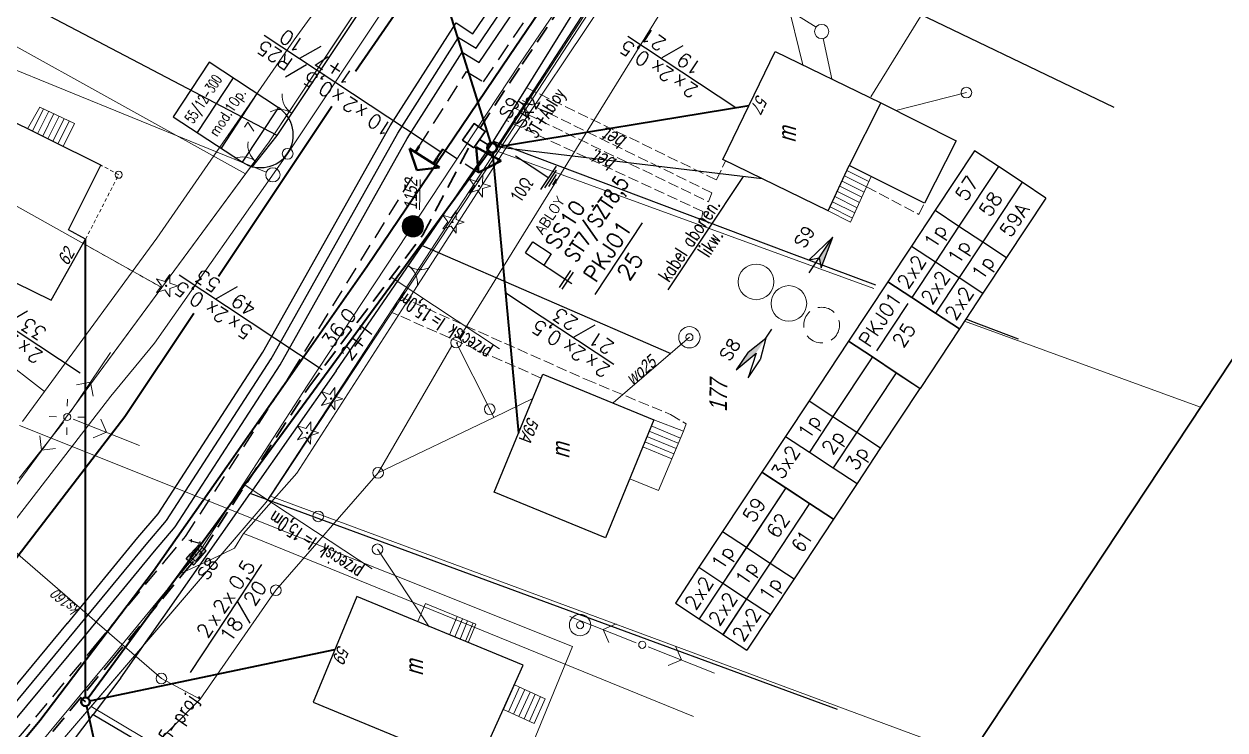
# Model space of a CAD drawing. Header units: millimetres. Extents: x 4848043 to 9699780, y 5827542 to 11659147.
# Drawn here: x 4849131.5 to 4849299.8, y 5829956.6 to 5830055.6 of the extents above; entities that cross this region are included whole.
import ezdxf
from ezdxf.enums import TextEntityAlignment as Align
from ezdxf.lldxf.tags import DXFTag

# ---------------------------------------------------------------- set-up
doc = ezdxf.new("R2010")
doc.units = ezdxf.units.MM
doc.header["$MEASUREMENT"] = 0
for name, pattern in [('0', [0]), ('BORDER', [1.75, 0.5, -0.25, 0.5, -0.25, 0, -0.25]), ('BUW', [0.85, 0.5, -0.35]), ('DASHED', [0.75, 0.5, -0.25]), ('GUZ', [1, 0.5, -0.5]), ('KOC', [2, 1.5, -0.5]), ('KOJ', [0]), ('SCH', [0]), ('UPW', [0])]:
    doc.linetypes.add(name, pattern=pattern)
doc.layers.get('0').update_dxf_attribs({"lineweight": 18})
for name, color, linetype in [('czerwona', 1, 'Continuous'), ('OPIS_KABLA', 30, 'Continuous'), ('OPIS_RURY', 6, 'Continuous'), ('RURY-ISTN', 6, 'Continuous'), ('S-T-DLUG', 30, 'Continuous'), ('SZOPO_L_0', 251, 'BGS'), ('TEL długości przelotów', 30, 'Continuous'), ('TEL studnie istniejące', 34, 'Continuous'), ('TES kable kanałowe istn.', 140, 'Continuous'), ('TES kable kanałowe likw.', 9, 'KAB_KANAL_LIKW'), ('TES kable kanałowe proj.', 4, 'DASHED'), ('TES kable napow. likw.', 9, 'LIN_NAPOW_LIKW'), ('TES opisy kabli abon.', 30, 'Continuous'), ('TES opisy kabli rozdz.', 30, 'Continuous'), ('TES opisy zakończeń', 30, 'Continuous'), ('TES rury', 6, 'Continuous'), ('TES strzałki i odnośniki', 7, 'Continuous'), ('TES słup. PD', 6, 'Continuous'), ('TES zakończenia istniejące', 140, 'Continuous')]:
    doc.layers.add(name, color=color, linetype=linetype)
for name, color, linetype, lineweight in [('EADTD_T_0', 7, '0', 18), ('EBTOO_T_9', 7, '0', 18), ('EBTPO_L_4', 7, '0', 18), ('EBTPO_L_6', 9, '0', 18), ('EBUOA_T_1', 251, '0', 25), ('EBUPP_L_3', 6, '0', 25), ('EDZPD_L_0', 251, '0', 18), ('EDZTD_T_0', 7, '0', 25), ('EUZPU_L_4', 251, 'GUZ', 18), ('SDROK_T_1', 251, '0', 18), ('SDRPK_L_0', 7, '0', 35), ('SDRPK_L_2', 251, 'KOC', 18), ('SZNPS_T_0', 7, '0', 18), ('SZOPO_T_0', 251, '0', 18), ('SZZPZ_T_0', 251, '0', 15), ('TEL kable doziemne proj.', 32, 'BORDER', 30), ('TEL kanalizacja tel. proj.', 32, 'DASHED', 30), ('TEL rury opis', 6, 'Continuous', 20), ('TEL studnie projektowane', 32, 'Continuous', 30), ('TES kable doziemne proj.', 4, 'BORDER', 40), ('TES kable napow. proj.', 241, 'LIN_NAPOW_PROJ', 35), ('TES zakończenia projektowane', 4, 'Continuous', 40), ('TES złącza projektowane', 4, 'Continuous', 40), ('UEEPA_T_2', 251, '0', 18), ('UKKOO_T_2', 7, '0', 18), ('UKKPA_T_4', 251, '0', 18), ('UKKPOR_L_0', 36, '0', 18), ('UTTOA_T_0', 7, '0', 18), ('UTTPA_T_0', 7, '0', 18), ('UTTPO_L_0', 34, '0', 18), ('UWWOO_T_0', 251, '0', 18), ('UWWPA_T_2', 251, '0', 18), ('UWWPO_L_0', 162, 'UPW', 18), ('UZB słupy telefoniczne', 32, 'Continuous', 30)]:
    doc.layers.add(name, color=color, linetype=linetype, lineweight=lineweight)
doc.layers.add('Kanaliza', color=36, linetype='DASHEDX2', lineweight=18, plot=False)
doc.layers.add('RYS layout', color=7, linetype='Continuous', lineweight=30, plot=False)
doc.styles.add('ROMANS', font='simplex.shx')
doc.styles.add('SIMPLEX', font='simplex.shx', dxfattribs={"width": 0.8, "height": 1.5})
doc.styles.add('Simplex2', font='simplex.shx', dxfattribs={"width": 0.7})
doc.styles.get("Standard").update_dxf_attribs({"font": 'txt', "width": 0.8, "oblique": 15})
doc.linetypes.add('BGS', pattern='A,2.5,[133,ltypeshp.shx,S=0.2,R=0,X=0,Y=0],2.5', length=5)
tags = doc.linetypes.add('DASHEDX2', pattern=[38.1, 25.4, -12.7]).pattern_tags.tags
tags[6:7] = [DXFTag(74, 4), DXFTag(75, 0), DXFTag(340, '0'), DXFTag(46, 1.0), DXFTag(50, 0.0), DXFTag(44, 0.0), DXFTag(45, 0.0)]
tags[4:5] = [DXFTag(74, 4), DXFTag(75, 0), DXFTag(340, '0'), DXFTag(46, 1.0), DXFTag(50, 0.0), DXFTag(44, 0.0), DXFTag(45, 0.0)]
doc.linetypes.add('KAB_KANAL_LIKW', pattern='A,0.5,[131,ltypeshp.shx,S=0.1,R=0,X=-0.1,Y=-0.1],0.2,[131,ltypeshp.shx,S=0.1,R=180,X=-0.1,Y=0.1],0.1', length=0.8)
doc.linetypes.add('LIN_NAPOW_LIKW', pattern='A,0.0001,[131,ltypeshp.shx,S=0.1,R=20,X=0.34023,Y=-0.12817],-0.1,[131,ltypeshp.shx,S=0.1,R=200,X=0.35977,Y=0.12817],-0.3,[135,l_napow.shx,S=0.1,R=0,X=-0.4,Y=0],-0.2,[135,l_napow.shx,S=0.1,R=180,X=0.2,Y=0],-0.2', length=0.8001)
doc.linetypes.add('LIN_NAPOW_PROJ', pattern='A,0.0001,-0.4,[136,l_napow.shx,S=0.1,R=0,X=-0.4,Y=0],-0.2,[137,l_napow.shx,S=0.1,R=0,X=-0.2,Y=0],-0.2', length=0.8001)

# ---------------------------------------------------------------- blocks, each defined once
blk = doc.blocks.new('BUJ')
at = {"color": 0}
blk.add_circle((0, 0), 0.25, dxfattribs=at)
blk = doc.blocks.new('OSP')
at = {"color": 0}
for radius in [0.75, 0.045]:
    blk.add_circle((0, 0), radius, dxfattribs=at)
blk = doc.blocks.new('BGB')
at = {"color": 0}
for centre, start, end in [((-1.5, 0.021), 0, 60.404), ((1.5, 0.021), 120, 180.404)]:
    blk.add_arc(centre, 1.5, start, end, dxfattribs=at)
blk = doc.blocks.new('DIG')
at = {"color": 0}
for p, q in [((-0.78225, -0.26495), (-0.3012, 0.09375)), ((-0.4937, 0.6621), (-0.0039, 0.31545)), ((-0.3012, 0.09375), (-0.4937, 0.6621)), ((-0.0039, 0.31545), (0.4771, 0.67415)), ((0.4771, 0.67415), (0.2988, 0.1012)), ((0.2988, 0.1012), (0.7886, -0.24545)), ((-0.18225, -0.2575), (-0.78225, -0.26495)), ((0.01025, -0.82585), (-0.18225, -0.2575)), ((0.1886, -0.2529), (0.01025, -0.82585)), ((0.7886, -0.24545), (0.1886, -0.2529))]:
    blk.add_line(p, q, dxfattribs=at)
blk.add_circle((0, 0), 0.045, dxfattribs=at)
blk = doc.blocks.new('PNN')
at = {"color": 0}
for p, q in [((0.4395, 0.01539), (5.4395, 0.01539)), ((2.9395, 0.01539), (2.2324, 0.72249)), ((2.9395, 0.01539), (2.2324, -0.69171))]:
    blk.add_line(p, q, dxfattribs=at)
blk = doc.blocks.new('SLS')
at = {"color": 0}
blk.add_circle((0, 0), 0.25, dxfattribs=at)
blk.add_circle((0, 0), 0.25, dxfattribs=at)
blk = doc.blocks.new('LAT')
at = {"color": 0}
for p, q in [((0.00809, 0.758155), (0.00809, 1.258155)), ((-1.24191, 0.008155), (-0.74191, 0.008155)), ((0.75809, 0.008155), (1.25809, 0.008155)), ((0.00809, -0.741845), (0.00809, -1.241845))]:
    blk.add_line(p, q, dxfattribs=at)
blk = doc.blocks.new('UKK')
at = {"color": 0}
blk.add_circle((0, 0), 0.375, dxfattribs=at)
blk = doc.blocks.new('WLD')
at = {"color": 0}
for p, q in [((0.375, 0.25), (-0.375, 0.25)), ((-0.375, 0.25), (-0.375, -0.25)), ((0.375, -0.25), (0.375, 0.25)), ((-0.375, -0.25), (0.375, -0.25))]:
    blk.add_line(p, q, dxfattribs=at)
blk.add_circle((0, 0), 0.045, dxfattribs=at)
blk = doc.blocks.new('STD')
at = {"color": 0}
for radius in [0.75, 0.25]:
    blk.add_circle((0, 0), radius, dxfattribs=at)
blk = doc.blocks.new('TR-SL1')
blk.add_circle((0, 0), 0.5)
blk = doc.blocks.new('KBR-SL1P')
for p, q in [((0, 0), (-1, 1.482)), ((-1, 1.482), (1, 1.482)), ((1, 1.482), (0, 0))]:
    blk.add_line(p, q)
blk.add_circle((0, 1.982), 0.35)
blk = doc.blocks.new('SK-2-I')
blk.add_hatch(color=256).paths.add_polyline_path([(0.265, -0.375), (0.765, -0.375), (0.765, 0.375), (0.265, 0.375), (-0.235, 0.375), (-0.735, 0.375), (-0.735, -0.375), (-0.235, -0.375)])
for p, q in [((-0.735, -0.375), (-0.735, 0.375)), ((-0.735, 0.375), (-0.235, 0.375)), ((0.265, 0.375), (-0.235, 0.375)), ((0.765, 0.375), (0.265, 0.375)), ((0.765, -0.375), (0.765, 0.375)), ((-0.235, -0.375), (-0.735, -0.375)), ((-0.235, -0.375), (0.265, -0.375)), ((0.265, -0.375), (0.765, -0.375))]:
    blk.add_line(p, q)
blk = doc.blocks.new('KB-RZP')
at = {"style": 'SIMPLEX'}
for s, p in [('x', (-4.75, 0.25)), ('x', (-2.783, 0.25)), ('/', (0.5, 0.389))]:
    blk.add_text(s, height=1, dxfattribs=at).set_placement(p)
for tag, p in [('POJ-KAB', (-5.158, 0.25)), ('DL-KAB', (0.19, -1.25))]:
    blk.add_attdef(tag, text='', height=1, dxfattribs=at).set_placement(p, align=Align.RIGHT)
for tag, p in [('KONS-KAB', (-3.5, 0.25)), ('SR-ZYL', (-0.85, 0.25)), ('SEP', (0.835, -1.25))]:
    blk.add_attdef(tag, text='', height=1, dxfattribs=at).set_placement(p, align=Align.CENTER)
for tag, p in [('NR-KAB', (1.5, 0.25)), ('DL-MON', (1.5, -1.25))]:
    blk.add_attdef(tag, p, '', height=1, dxfattribs=at)
at = {"style": 'SIMPLEX', "flags": 1}
blk.add_attdef('TYP-KAB', text='', height=0.5, dxfattribs=at).set_placement((-8.408, 0.25), align=Align.RIGHT)
blk.add_attdef('REJ-SZAF', (7.64, 0.25), '', height=0.5, dxfattribs=at)
blk = doc.blocks.new('KB-IWP')
at = {"style": 'SIMPLEX'}
for p in [(-1.218, 0.25), (0.637, 0.25)]:
    blk.add_text('x', height=1, dxfattribs=at).set_placement(p, align=Align.RIGHT)
for tag, p in [('POJ-KAB', (-2.134, 0.25)), ('DL-KAB', (-0.618, -1.25))]:
    blk.add_attdef(tag, text='', height=1, dxfattribs=at).set_placement(p, align=Align.RIGHT)
for tag, p in [('KONS-KAB', (-0.519, 0.25)), ('SR-ZYL', (2.116, 0.25)), ('SEP', (-0.022, -1.25))]:
    blk.add_attdef(tag, text='', height=1, dxfattribs=at).set_placement(p, align=Align.CENTER)
at = {"style": 'SIMPLEX', "flags": 1}
blk.add_attdef('TYP-KAB', text='', height=0.5, dxfattribs=at).set_placement((-6.017, 0.25), align=Align.RIGHT)
blk.add_attdef('REJ-SZAF', (6.387, 0.25), '', height=0.5, dxfattribs=at)
at = {"style": 'SIMPLEX'}
blk.add_attdef('DL-MON', (0.697, -1.25), '', height=1, dxfattribs=at)
blk = doc.blocks.new('OB')
at = {"style": 'ROMANS', "width": 0.6}
blk.add_text('l=', height=2, dxfattribs=at).set_placement((9.86, 0.18))
for tag, p in [('OB_TYP', (8.68, 0.18)), ('OB_SW', (11.54, -2.76))]:
    blk.add_attdef(tag, text='', height=2, dxfattribs=at).set_placement(p, align=Align.RIGHT)
blk.add_attdef('OB_DL', (11.91, 0.18), '', height=2, dxfattribs=at)
blk = doc.blocks.new('ZL-2P')
for p, q in [((0, 0), (1, 1.25)), ((1, 1.25), (1, -1.25)), ((1, -1.25), (0, 0)), ((1, 0.75), (1.5, 0.75)), ((1, -0.75), (1.5, -0.75))]:
    blk.add_line(p, q)
blk = doc.blocks.new('KBR-ZP2')
blk.add_line((-4, 2), (4, 2))
at = {"style": 'SIMPLEX'}
for tag, p in [('REJ-SZAF', (0, 2.5)), ('NR-ZAK', (0, 0))]:
    blk.add_attdef(tag, text='', height=1.5, dxfattribs=at).set_placement(p, align=Align.CENTER)
blk = doc.blocks.new('S-T-DLUG')
at = {"style": 'ROMANS'}
blk.add_attdef('DL.KAN', text='', height=1, dxfattribs=at).set_placement((0, 0.3), align=Align.CENTER)
blk.add_attdef('L.OTW', text='', height=1, dxfattribs=at).set_placement((0, -0.3), align=Align.TOP_CENTER)
blk = doc.blocks.new('S1')
for p, q in [((0, 5.585), (-0.5, 3.335)), ((0, 2.585), (0, 5.585)), ((0.5, 3.335), (0, 5.585)), ((-0.5, 3.335), (0, 3.835)), ((0, 3.835), (0.5, 3.335)), ((0, -2.915), (0, -2.165)), ((-0.5, -4.415), (0, -2.915)), ((0, -2.915), (0.5, -4.415)), ((-0.5, -5.915), (0, -4.165)), ((0, -4.165), (0.5, -5.915)), ((-0.5, -4.415), (-0.5, -5.915)), ((0.5, -5.915), (0.5, -4.415))]:
    blk.add_line(p, q)
for points in [[(0, 5.585), (0, 3.835), (0.5, 3.335)], [(0, -2.915), (-0.5, -4.415), (0, -4.165), (-0.5, -5.915)]]:
    blk.add_solid(points)
blk = doc.blocks.new('*U135')
for p, q in [((10, 0), (0, 0)), ((0, 0), (0, -4)), ((10, -4), (10, 0)), ((0, -4), (0, -8)), ((9, -4), (1, -4)), ((10, -8), (10, -4)), ((0, -8), (0, -12)), ((10, -12), (10, -8)), ((10, -12), (0, -12))]:
    blk.add_line(p, q)
at = {"style": 'SIMPLEX'}
for tag, p in [('SZAFA', (5, -2)), ('PUNKT', (5, -6))]:
    blk.add_attdef(tag, text='', height=2, dxfattribs=at).set_placement(p, align=Align.MIDDLE_CENTER)
blk = doc.blocks.new('*U136')
for p, q in [((6, 0), (0, 0)), ((0, 0), (0, -4)), ((6, 0), (6, -4)), ((12, 0), (6, 0)), ((22, 0), (12, 0)), ((12, 0), (12, -4)), ((22, -4), (22, 0)), ((6, -4), (0, -4)), ((12, -4), (6, -4)), ((22, -4), (12, -4))]:
    blk.add_line(p, q)
at = {"style": 'SIMPLEX'}
for s, p in [('2x2', (3, -2)), ('1p', (9, -2))]:
    blk.add_text(s, height=2, dxfattribs=at).set_placement(p, align=Align.MIDDLE_CENTER)
blk.add_attdef('PARA1', text='', height=2, dxfattribs=at).set_placement((17, -2), align=Align.MIDDLE_CENTER)
blk = doc.blocks.new('*U125')
for p, q in [((6, 0), (0, 0)), ((0, 0), (0, -8)), ((6, 0), (6, -4)), ((12, 0), (6, 0)), ((22, 0), (12, 0)), ((12, 0), (12, -4)), ((22, -4), (22, 0)), ((6, -4), (6, -8)), ((12, -4), (6, -4)), ((22, -4), (12, -4)), ((12, -4), (12, -8)), ((22, -8), (22, -4)), ((0, -8), (0, -12)), ((6, -8), (6, -12)), ((12, -8), (6, -8)), ((22, -8), (12, -8)), ((12, -8), (12, -12)), ((22, -12), (22, -8)), ((6, -12), (0, -12)), ((12, -12), (6, -12)), ((22, -12), (12, -12))]:
    blk.add_line(p, q)
at = {"style": 'SIMPLEX'}
for s, p in [('3x2', (3, -2)), ('1p', (9, -2)), ('2p', (9, -6)), ('3p', (9, -10))]:
    blk.add_text(s, height=2, dxfattribs=at).set_placement(p, align=Align.MIDDLE_CENTER)
for tag, p in [('PARA1', (17, -2)), ('PARA2', (17, -6)), ('PARA3', (17, -10))]:
    blk.add_attdef(tag, text='', height=2, dxfattribs=at).set_placement(p, align=Align.MIDDLE_CENTER)
blk = doc.blocks.new('ZLOP')
for p, q in [((9.15, 0), (0, 0)), ((0, 0), (0, -11.62)), ((9.15, -11.62), (9.15, 0)), ((9.15, -4), (0, -4)), ((9.15, -8), (0, -8)), ((0, -11.62), (9.15, -11.62))]:
    blk.add_line(p, q)
blk.add_arc((4.58, -11.62), 4.58, 180, 0)
at = {"style": 'ROMANS', "width": 0.713756}
blk.add_attdef('MUFA', text='', height=1.41, dxfattribs=at).set_placement((0.63, -2.88), (8.18, -2.88), align=Align.FIT)
at = {"style": 'ROMANS'}
for tag, p in [('LACZNIK', (4.71, -6.72)), ('PARY', (4.69, -10.56))]:
    blk.add_attdef(tag, text='', height=1.41, dxfattribs=at).set_placement(p, align=Align.CENTER)
for tag, flags, p in [('NRZL', 4, (4.68, -14.12)), ('BOKT', 1, (4.69, -17.8))]:
    blk.add_attdef(tag, text='', height=1.41, dxfattribs=dict(at, flags=flags)).set_placement(p, align=Align.CENTER)

msp = doc.modelspace()

# ---------------------------------------------------------------- linework, layer by layer
for centre in [(4849234.11, 5830019.43), (4849238.7, 5830016.4)]:
    msp.add_circle(centre, 2.5)
at = {"linetype": 'DASHED', "ltscale": 5}
msp.add_circle((4849243.29, 5830013.37), 2.5, dxfattribs=at)
at = {"layer": 'czerwona', "color": 252, "linetype": 'ByBlock', "const_width": 1.41}
msp.add_lwpolyline([(4849186.01, 5830026.42, 1), (4849186.04, 5830028.01, 1)], format="xyb", close=True, dxfattribs=at)
at = {"layer": 'EBTPO_L_4', "linetype": 'BUW'}
for p, q in [((4849144.81, 5830034.45), (4849142.29, 5830035.8)), ((4849140.16, 5830025.4), (4849144.81, 5830034.45))]:
    msp.add_line(p, q, dxfattribs=at)
at = {"layer": 'EBTPO_L_6', "linetype": 'SCH'}
for p, q in [((4849132.04, 5830040.88), (4849133.77, 5830043.93)), ((4849134.29, 5830043.68), (4849132.73, 5830040.55)), ((4849135, 5830043.35), (4849133.45, 5830040.2)), ((4849138.63, 5830041.65), (4849133.77, 5830043.93)), ((4849135.74, 5830043.02), (4849134.16, 5830039.85)), ((4849136.45, 5830042.66), (4849134.87, 5830039.47)), ((4849137.03, 5830038.41), (4849132.04, 5830040.88)), ((4849137.18, 5830042.33), (4849135.59, 5830039.12)), ((4849137.92, 5830042), (4849136.3, 5830038.77)), ((4849137.03, 5830038.41), (4849138.63, 5830041.65)), ((4849247.16, 5830035.75), (4849244.23, 5830029.4)), ((4849250.24, 5830034.19), (4849247.16, 5830035.75)), ((4849246.5, 5830034.3), (4849249.59, 5830032.74)), ((4849246.83, 5830035.03), (4849249.9, 5830033.48)), ((4849250.24, 5830034.19), (4849247.36, 5830027.78)), ((4849245.83, 5830032.85), (4849248.93, 5830031.28)), ((4849246.17, 5830033.56), (4849249.26, 5830032.01)), ((4849244.81, 5830030.67), (4849247.95, 5830029.09)), ((4849245.15, 5830031.4), (4849248.28, 5830029.83)), ((4849245.5, 5830032.12), (4849248.59, 5830030.54)), ((4849247.36, 5830027.78), (4849244.23, 5830029.4)), ((4849244.48, 5830029.93), (4849247.61, 5830028.36)), ((4849198.7, 5829959.5), (4849200.24, 5829962.93)), ((4849200.97, 5829962.6), (4849199.43, 5829959.17)), ((4849201.71, 5829962.27), (4849200.14, 5829958.83)), ((4849200.24, 5829962.93), (4849204.58, 5829960.98)), ((4849202.44, 5829961.93), (4849200.88, 5829958.52)), ((4849203.15, 5829961.62), (4849201.61, 5829958.19)), ((4849203.89, 5829961.29), (4849202.35, 5829957.85)), ((4849203.04, 5829957.54), (4849204.58, 5829960.98)), ((4849198.7, 5829959.5), (4849203.04, 5829957.54))]:
    msp.add_line(p, q, dxfattribs=at)
at = {"layer": 'EBTPO_L_6', "linetype": '0'}
for p, q in [((4849216.4, 5829991.83), (4849219.78, 5830000.11)), ((4849223.52, 5829997.54), (4849219.43, 5829999.24)), ((4849219.78, 5830000.11), (4849223.92, 5829998.52)), ((4849222.6, 5829995.34), (4849218.53, 5829997.01)), ((4849222.91, 5829996.07), (4849218.82, 5829997.75)), ((4849223.21, 5829996.81), (4849219.14, 5829998.48)), ((4849220.45, 5829990.16), (4849223.92, 5829998.52)), ((4849222.29, 5829994.6), (4849218.22, 5829996.28)), ((4849216.4, 5829991.83), (4849220.45, 5829990.16)), ((4849186.73, 5829971.8), (4849187.78, 5829974.32)), ((4849187.78, 5829974.32), (4849194.85, 5829971.45)), ((4849186.73, 5829971.8), (4849193.78, 5829968.87)), ((4849192.23, 5829972.52), (4849191.16, 5829969.96)), ((4849192.96, 5829972.2), (4849191.9, 5829969.66)), ((4849193.7, 5829971.91), (4849192.65, 5829969.35)), ((4849194.45, 5829971.62), (4849193.39, 5829969.04)), ((4849193.78, 5829968.87), (4849194.85, 5829971.45))]:
    msp.add_line(p, q, dxfattribs=at)
at = {"layer": 'EBUPP_L_3', "linetype": '0'}
for p, q in [((4849229.44, 5830036.58), (4849236.79, 5830051.72)), ((4849236.79, 5830051.72), (4849251.6, 5830044.51)), ((4849142.29, 5830035.8), (4849125.38, 5830044.2)), ((4849251.6, 5830044.51), (4849247.16, 5830035.75)), ((4849251.6, 5830044.51), (4849262.13, 5830039.2)), ((4849262.13, 5830039.2), (4849257.69, 5830030.44)), ((4849137.79, 5830026.74), (4849142.29, 5830035.8)), ((4849244.23, 5830029.4), (4849229.44, 5830036.58)), ((4849244.23, 5830029.4), (4849247.16, 5830035.75)), ((4849257.69, 5830030.44), (4849247.16, 5830035.75)), ((4849116.53, 5830026.08), (4849135.35, 5830016.88)), ((4849140.16, 5830025.4), (4849137.79, 5830026.74)), ((4849135.35, 5830016.88), (4849140.16, 5830025.4)), ((4849197.42, 5829989.95), (4849204.22, 5830006.51)), ((4849204.22, 5830006.51), (4849219.78, 5830000.11)), ((4849219.78, 5830000.11), (4849212.99, 5829983.55)), ((4849212.99, 5829983.55), (4849197.42, 5829989.95)), ((4849178.18, 5829975.33), (4849172.05, 5829960.5)), ((4849201.49, 5829965.69), (4849178.18, 5829975.33)), ((4849194.89, 5829951.09), (4849201.49, 5829965.69)), ((4849172.05, 5829960.5), (4849194.89, 5829951.09))]:
    msp.add_line(p, q, dxfattribs=at)
at = {"layer": 'EDZPD_L_0', "linetype": '0'}
for p, q in [((4849319.64, 5830271.45), (4849165.91, 5830039.08)), ((4849165.49, 5829988.56), (4849297.54, 5830190.87)), ((4849197.97, 5830037.69), (4849253.3, 5830122.79)), ((4849026.39, 5830110.25), (4849162.59, 5830034.56)), ((4849150.84, 5830018.64), (4849015.85, 5830094.31)), ((4849184.74, 5830067.55), (4849165.91, 5830039.08)), ((4849165.91, 5830039.08), (4849119.95, 5829976.75)), ((4849165.91, 5830039.08), (4849162.59, 5830034.56)), ((4849166.06, 5829989.41), (4849197.97, 5830037.69)), ((4849197.97, 5830037.69), (4849250.62, 5830018.52)), ((4849162.59, 5830034.56), (4849150.84, 5830018.64)), ((4849150.84, 5830018.64), (4849119.95, 5829976.75)), ((4849263.3, 5830013.91), (4849296.39, 5830001.87)), ((4849165.49, 5829988.56), (4849166.06, 5829989.41)), ((4849166.06, 5829989.41), (4849264.1, 5829953.02)), ((4849097.42, 5829909.12), (4849165.49, 5829988.56)), ((4849140.93, 5829959.91), (4849165.49, 5829988.56)), ((4849097.42, 5829909.12), (4849140.93, 5829959.91)), ((4849140.93, 5829959.91), (4849235.13, 5829904.06))]:
    msp.add_line(p, q, dxfattribs=at)
at = {"layer": 'EUZPU_L_4', "linetype": 'GUZ'}
msp.add_line((4849150.84, 5830018.64), (4849139.85, 5830024.8), dxfattribs=at)
at = {"layer": 'Kanaliza', "ltscale": 0.1}
for p, q in [((4849225.71, 5830065.23), (4849192.49, 5830011.54)), ((4849242.51, 5830055.14), (4849226.47, 5830065.17)), ((4849119.76, 5830053.48), (4849165.48, 5830034.81)), ((4849244.7, 5830047.87), (4849243.51, 5830053.55)), ((4849191.49, 5830010.47), (4849181.15, 5829992.66)), ((4849141.24, 5829945.79), (4849156.23, 5829960.92))]:
    msp.add_line(p, q, dxfattribs=at)
for centre in [(4849243.3, 5830054.53), (4849166.41, 5830034.43)]:
    msp.add_circle(centre, 1, dxfattribs=at)
at = {"layer": 'OPIS_RURY'}
for p, q in [((4849200.39, 5830037.1), (4849205.05, 5830034.02)), ((4849203.95, 5830032.37), (4849206.14, 5830035.67)), ((4849204.51, 5830032.59), (4849206.15, 5830035.07)), ((4849205.06, 5830032.82), (4849206.16, 5830034.47)), ((4849205.62, 5830033.05), (4849206.17, 5830033.87)), ((4849206.1, 5830033.28), (4849206.14, 5830033.34))]:
    msp.add_line(p, q, dxfattribs=at)
at = {"layer": 'RURY-ISTN'}
for p, q in [((4849201.81, 5830023.48), (4849202.84, 5830025.03)), ((4849202.84, 5830025.03), (4849205.4, 5830023.34)), ((4849201.81, 5830023.48), (4849208.28, 5830019.2)), ((4849205.4, 5830023.34), (4849204.37, 5830021.79)), ((4849208.09, 5830021.04), (4849206.52, 5830018.66)), ((4849208.46, 5830020.79), (4849206.89, 5830018.41))]:
    msp.add_line(p, q, dxfattribs=at)
at = {"layer": 'RYS layout'}
msp.add_lwpolyline([(4849426.16, 5830198.15), (4849089.74, 5829689.31), (4848852, 5829846.49), (4849188.43, 5830355.33)], close=True, dxfattribs=at)
at = {"layer": 'SDRPK_L_0', "linetype": 'KOJ'}
for p, q in [((4849202.67, 5830084.65), (4849177.97, 5830048.91)), ((4849199.57, 5830051.18), (4849221.54, 5830083.69)), ((4849179.58, 5830021.57), (4849199.57, 5830051.18)), ((4849174.67, 5830044.02), (4849158.79, 5830020.19)), ((4849159.96, 5829993.56), (4849179.58, 5830021.57)), ((4849155.34, 5830015.01), (4849145.66, 5830000.49)), ((4849145.66, 5830000.49), (4849122.7, 5829970.58)), ((4849149.67, 5829978.9), (4849159.96, 5829993.56)), ((4849133.76, 5829957.96), (4849149.67, 5829978.9)), ((4849126.61, 5829949.39), (4849133.76, 5829957.96))]:
    msp.add_line(p, q, dxfattribs=at)
at = {"layer": 'SDRPK_L_2', "linetype": 'KOC'}
for p, q in [((4849201.97, 5830046.64), (4849228.55, 5830033.72)), ((4849227.91, 5830031.93), (4849201, 5830045.05)), ((4849200.22, 5830043.81), (4849227.45, 5830030.66)), ((4849226.67, 5830029.27), (4849199.13, 5830042.05)), ((4849228.55, 5830033.72), (4849229.83, 5830036.4)), ((4849249.59, 5830032.74), (4849256.9, 5830028.89)), ((4849227.45, 5830030.66), (4849227.91, 5830031.93)), ((4849226.47, 5830028.18), (4849226.67, 5830029.27)), ((4849256.9, 5830028.89), (4849257.69, 5830030.44)), ((4849183.07, 5830015.15), (4849184.27, 5830017.35)), ((4849184.27, 5830017.35), (4849210.3, 5830005.74)), ((4849204.01, 5830005.95), (4849183.07, 5830015.15)), ((4849210.3, 5830005.74), (4849222.14, 5830000.83)), ((4849222.14, 5830000.83), (4849224.33, 5829999.51)), ((4849224.33, 5829999.51), (4849223.92, 5829998.52))]:
    msp.add_line(p, q, dxfattribs=at)
at = {"layer": 'SZOPO_L_0', "linetype": 'BGS'}
for p, q in [((4849197.32, 5830039.14), (4849219.09, 5830074.17)), ((4849284.3, 5830043.85), (4849229.3, 5830070.35)), ((4849166.99, 5830039.96), (4849185.61, 5830067.85)), ((4849166.99, 5830039.96), (4849132.15, 5830058.24)), ((4849163.47, 5830035.48), (4849166.99, 5830039.96)), ((4849197.32, 5830039.14), (4849187.34, 5830024.55)), ((4849197.32, 5830039.14), (4849238.71, 5830023.56)), ((4849175.28, 5830006.97), (4849187.34, 5830024.55)), ((4849187.34, 5830024.55), (4849222.17, 5830009.41)), ((4849238.71, 5830023.56), (4849250.85, 5830018.99)), ((4849263.51, 5830014.23), (4849264.28, 5830013.94)), ((4849264.28, 5830013.94), (4849270.81, 5830011.46)), ((4849175.28, 5830006.97), (4849163.23, 5829989.78)), ((4849145.11, 5829963.94), (4849163.23, 5829989.78)), ((4849245.52, 5829959.5), (4849163.23, 5829989.78)), ((4849145.11, 5829963.94), (4849141.21, 5829958.77)), ((4849131.75, 5829946.25), (4849141.21, 5829958.77)), ((4849141.21, 5829958.77), (4849193.91, 5829927.84))]:
    msp.add_line(p, q, dxfattribs=at)
at = {"layer": 'TEL kable doziemne proj.', "ltscale": 5}
for p, q in [((4849196.55, 5830038.62), (4849195.38, 5830039.39)), ((4849140.17, 5829960.56), (4849139.42, 5829961.19))]:
    msp.add_line(p, q, dxfattribs=at)
at = {"layer": 'TEL kanalizacja tel. proj.', "ltscale": 5}
for points in [[(4849195.44, 5830041.03), (4849201.32, 5830049.95), (4849229.74, 5830091.87), (4849250.4, 5830123.66)], [(4849050.86, 5829860.09), (4849064.19, 5829874.83), (4849069.94, 5829881.19), (4849095.34, 5829909.29), (4849098.56, 5829912.48), (4849116.39, 5829933.32), (4849143.8, 5829966.31), (4849153.68, 5829978.34), (4849156.67, 5829981.88), (4849171.45, 5830004.69), (4849187.41, 5830026), (4849194.04, 5830038.6)]]:
    msp.add_lwpolyline(points, dxfattribs=at)
at = {"layer": 'TEL rury opis'}
for p, q in [((4849198.16, 5830010.04), (4849182.98, 5830020.08)), ((4849180.32, 5829979.18), (4849162.54, 5829990.94))]:
    msp.add_line(p, q, dxfattribs=at)
at = {"layer": 'TEL studnie projektowane'}
msp.add_lwpolyline([(4849194.57, 5830038.22), (4849196.17, 5830040.52), (4849194.59, 5830041.61), (4849192.99, 5830039.31)], close=True, dxfattribs=at)
at = {"layer": 'TES kable doziemne proj.', "ltscale": 5}
msp.add_line((4849189.45, 5830036.84), (4849190.21, 5830038.05), dxfattribs=at)
at = {"layer": 'TES kable kanałowe istn.', "linetype": 'ByBlock'}
for p, q in [((4849167.43, 5830007.8), (4849185.23, 5830039.52)), ((4849152.7, 5829985.07), (4849167.43, 5830007.8)), ((4849149.82, 5829981.66), (4849152.7, 5829985.07)), ((4849139.93, 5829969.62), (4849149.82, 5829981.66)), ((4849112.87, 5829937.04), (4849139.93, 5829969.62))]:
    msp.add_line(p, q, dxfattribs=at)
msp.add_lwpolyline([(4849185.23, 5830039.52), (4849192.92, 5830051.64), (4849195.32, 5830050.17), (4849225.49, 5830094.69), (4849236.1, 5830111.05), (4849233.29, 5830112.98), (4849244.93, 5830131.31), (4849248.11, 5830129.29), (4849263.89, 5830153.05), (4849289.3, 5830191.88)], dxfattribs=at)
at = {"layer": 'TES kable kanałowe likw.', "linetype": 'KAB_KANAL_LIKW', "ltscale": 5}
for p, q in [((4849150.33, 5829986.91), (4849165.01, 5830009.57)), ((4849151.49, 5829985.96), (4849166.17, 5830008.62)), ((4849147.51, 5829983.58), (4849150.33, 5829986.91)), ((4849148.67, 5829982.63), (4849151.49, 5829985.96)), ((4849137.62, 5829971.53), (4849147.5, 5829983.57)), ((4849138.77, 5829970.58), (4849148.66, 5829982.61)), ((4849110.59, 5829938.98), (4849137.64, 5829971.56)), ((4849111.73, 5829938.01), (4849138.78, 5829970.58))]:
    msp.add_line(p, q, dxfattribs=at)
for points in [[(4849166.12, 5830008.54), (4849183.94, 5830040.29), (4849192.44, 5830053.68), (4849194.88, 5830052.2), (4849224.24, 5830095.51), (4849234.04, 5830110.64), (4849231.25, 5830112.57), (4849244.47, 5830133.38), (4849247.67, 5830131.35), (4849262.64, 5830153.87), (4849288.04, 5830192.7)], [(4849165.01, 5830009.57), (4849182.83, 5830041.32), (4849192.07, 5830055.74), (4849194.42, 5830054.2), (4849223.13, 5830096.55), (4849231.86, 5830110.01), (4849229.27, 5830112.44), (4849243.26, 5830134.07)]]:
    msp.add_lwpolyline(points, dxfattribs=at)
at = {"layer": 'TES kable kanałowe proj.', "ltscale": 5}
for p, q in [((4849190.21, 5830038.05), (4849195.2, 5830034.77)), ((4849168.91, 5830006.47), (4849186.57, 5830035.11)), ((4849154.18, 5829983.73), (4849168.91, 5830006.47)), ((4849168.91, 5830006.47), (4849168.91, 5830006.47)), ((4849151.3, 5829980.32), (4849154.18, 5829983.73)), ((4849141.41, 5829968.29), (4849151.3, 5829980.32)), ((4849114.02, 5829935.31), (4849141.41, 5829968.29))]:
    msp.add_line(p, q, dxfattribs=at)
msp.add_lwpolyline([(4849186.92, 5830038.45), (4849193.56, 5830048.9), (4849195.9, 5830047.47), (4849227.15, 5830093.58), (4849238.87, 5830111.66), (4849237.25, 5830112.69)], dxfattribs=at)
at = {"layer": 'TES kable napow. likw.', "ltscale": 5}
for q in [(4849253.14, 5830123.54), (4849234.97, 5830033.9)]:
    msp.add_line((4849197.82, 5830038.34), q, dxfattribs=at)
at = {"layer": 'TES kable napow. proj.', "ltscale": 5}
for p, q in [((4849196.93, 5830038.9), (4849183.07, 5830083.46)), ((4849197.82, 5830038.34), (4849233.11, 5830044.15)), ((4849196.72, 5830037.67), (4849140.53, 5829961.05)), ((4849197.2, 5830037.53), (4849200.82, 5829998.23)), ((4849140.17, 5829961.17), (4849140.16, 5830025.4)), ((4849140.77, 5829960.69), (4849175.11, 5829967.91)), ((4849140.3, 5829959.97), (4849145.32, 5829936.77))]:
    msp.add_line(p, q, dxfattribs=at)
at = {"layer": 'TES opisy kabli rozdz.'}
for p, q in [((4849189.93, 5830037.6), (4849165.18, 5830053.96)), ((4849216.16, 5830053.89), (4849231.28, 5830043.89)), ((4849153.27, 5830020.4), (4849173.3, 5830007.16)), ((4849199.04, 5830017.87), (4849214.16, 5830007.88)), ((4849124.28, 5830016.69), (4849139.4, 5830006.69)), ((4849164.81, 5829979.81), (4849154.82, 5829964.69))]:
    msp.add_line(p, q, dxfattribs=at)
at = {"layer": 'TES rury', "linetype": 'Continuous'}
msp.add_line((4849232.29, 5830034.22), (4849221.76, 5830018.29), dxfattribs=at)
at = {"layer": 'TES zakończenia projektowane'}
msp.add_circle((4849140.17, 5829960.56), 0.609, dxfattribs=at)
at = {"layer": 'UKKPOR_L_0', "linetype": '0'}
for p, q in [((4849203.67, 5830090.35), (4849168.48, 5830037.39)), ((4849263.57, 5830045.96), (4849253.68, 5830043.47)), ((4849168.48, 5830037.39), (4849149.84, 5830010.82)), ((4849149.84, 5830010.82), (4849143.73, 5830003.39)), ((4849196.79, 5830001.58), (4849192.09, 5830010.91)), ((4849143.73, 5830003.39), (4849128.25, 5829983.38)), ((4849202.85, 5830003.07), (4849197.37, 5830000.43)), ((4849181.15, 5829992.66), (4849197.37, 5830000.43)), ((4849197.37, 5830000.43), (4849196.79, 5830001.58)), ((4849166.83, 5829976.19), (4849181.15, 5829992.66)), ((4849128.25, 5829983.38), (4849150.79, 5829963.82)), ((4849188.32, 5829971.05), (4849181.07, 5829981.94)), ((4849156.23, 5829960.92), (4849166.83, 5829976.19)), ((4849150.79, 5829963.82), (4849156.23, 5829960.92))]:
    msp.add_line(p, q, dxfattribs=at)
at = {"layer": 'UTTPO_L_0', "linetype": '0'}
for p, q in [((4849201.07, 5830050.11), (4849229.49, 5830092.03)), ((4849199.02, 5830038.09), (4849226.5, 5830079.2)), ((4849171.2, 5830004.86), (4849201.07, 5830050.11)), ((4849185.34, 5830016.81), (4849199.02, 5830038.09)), ((4849169.76, 5829992.6), (4849185.34, 5830016.81)), ((4849171.2, 5830004.86), (4849156.43, 5829982.06)), ((4849162.29, 5829984.17), (4849169.76, 5829992.6)), ((4849162.29, 5829984.17), (4849161.05, 5829982.08)), ((4849163.96, 5829983.48), (4849162.29, 5829984.17)), ((4849156.43, 5829982.06), (4849153.45, 5829978.53)), ((4849161.05, 5829982.08), (4849157.66, 5829980.48)), ((4849203.44, 5829967.42), (4849163.96, 5829983.48)), ((4849157.66, 5829980.48), (4849153.45, 5829978.53)), ((4849143.57, 5829966.51), (4849153.45, 5829978.53)), ((4849225.36, 5829958.5), (4849203.44, 5829967.42)), ((4849116.16, 5829933.51), (4849143.57, 5829966.51))]:
    msp.add_line(p, q, dxfattribs=at)
at = {"layer": 'UWWPO_L_0', "linetype": 'UPW'}
for p, q in [((4849169.39, 5830053.34), (4849199.19, 5830094.65)), ((4849240.68, 5830049.85), (4849232.64, 5830082.63)), ((4849270.98, 5830079.07), (4849250.18, 5830045.38)), ((4849150.17, 5830025.54), (4849169.39, 5830053.34)), ((4849150.17, 5830025.54), (4849134.42, 5830004.07)), ((4849134.42, 5830004.07), (4849116.76, 5830017.71)), ((4849224.77, 5830011.66), (4849214.07, 5830002.45)), ((4849131.33, 5829999.87), (4849134.42, 5830004.07)), ((4849130.92, 5829999.28), (4849208.38, 5829968.33)), ((4849208.38, 5829968.33), (4849189.57, 5829922.38))]:
    msp.add_line(p, q, dxfattribs=at)

# ---------------------------------------------------------------- block references
at = {"layer": 'EBTOO_T_9', "xscale": 2, "yscale": 2, "zscale": 2, "rotation": 88.97723720235952}
msp.add_blockref('BUJ', (4849144.81, 5830034.45), dxfattribs=at)
at = {"layer": 'SZNPS_T_0', "color": 252, "linetype": 'ByBlock', "xscale": 2, "yscale": 2, "zscale": 2, "rotation": 88.97723720235952}
msp.add_blockref('OSP', (4849186.02, 5830027.22), dxfattribs=at)
at = {"layer": 'SZOPO_T_0'}
for p, xscale, yscale, zscale, rotation in [((4849200.82, 5830044.76), 1.99999999991143, 1.99999999991143, 1.99999999991143, 238.1372371908162), ((4849169.06, 5830043.06), 2.000000000014157, 2.000000000014157, 2.000000000014157, 56.2772372094696), ((4849169.06, 5830043.06), 2.000000000014157, 2.000000000014157, 2.000000000014157, 56.2772372094696), ((4849164.08, 5830036.27), 1.999999999635455, 1.999999999635455, 1.999999999635455, 51.82723720137228), ((4849185.36, 5830021.69), 1.999999999469036, 1.999999999469036, 1.999999999469036, 235.5872372043592)]:
    msp.add_blockref('BGB', p, dxfattribs=dict(at, xscale=xscale, yscale=yscale, zscale=zscale, rotation=rotation))
at = {"layer": 'SZZPZ_T_0', "xscale": 2, "yscale": 2, "zscale": 2, "rotation": 88.97723720235952}
for p in [(4849195.29, 5830032.87), (4849191.57, 5830027.82), (4849151.45, 5830018.89), (4849174.57, 5830003.06), (4849171.2, 5829998.26)]:
    msp.add_blockref('DIG', p, dxfattribs=at)
at = {"layer": 'TEL długości przelotów', "xscale": 2, "yscale": 2, "zscale": 2, "rotation": 53.15930496261979}
msp.add_blockref('S-T-DLUG', (4849176.95, 5830012.03), dxfattribs=at).add_auto_attribs({'DL.KAN': '36,0', 'L.OTW': '2+1'})
at = {"layer": 'TEL rury opis'}
for p, rotation in [((4849199.03, 5830008.92), 146.5291581781683), ((4849181.02, 5829978.18), 146.529158178598)]:
    msp.add_blockref('OB', p, dxfattribs=dict(at, rotation=rotation)).add_auto_attribs({'OB_TYP': 'przecisk', 'OB_DL': '15,0m'})
at = {"layer": 'TEL studnie istniejące', "xscale": 1.8, "yscale": 1.8, "rotation": 47.79723692889208}
msp.add_blockref('SK-2-I', (4849155.66, 5829981.15), dxfattribs=at)
at = {"layer": 'TES opisy kabli abon.', "linetype": 'Continuous'}
for p, xscale, yscale, zscale, rotation, values in [((4849221.47, 5830050.38), 1.999999999546577, 1.999999999546577, 1.999999999546577, 146.5291581728603, {'POJ-KAB': '2', 'KONS-KAB': '2', 'DL-KAB': '19', 'DL-MON': '21', 'SR-ZYL': '0,5', 'SEP': '/'}), ((4849159.04, 5830016.59), 1.999999999546578, 1.999999999546578, 1.999999999546578, 146.529158176126, {'POJ-KAB': '5', 'KONS-KAB': '2', 'DL-KAB': '49', 'DL-MON': '53', 'SR-ZYL': '0,5', 'SEP': '/'}), ((4849129.62, 5830013.16), 1.999999999546577, 1.999999999546577, 1.999999999546577, 146.5291581801041, {'POJ-KAB': '2', 'KONS-KAB': '2', 'DL-KAB': '33', 'DL-MON': '35', 'SR-ZYL': '0,5', 'SEP': '/'}), ((4849209.14, 5830011.2), 1.999999999546577, 1.999999999546577, 1.999999999546577, 146.5291581807545, {'POJ-KAB': '2', 'KONS-KAB': '2', 'DL-KAB': '21', 'DL-MON': '23', 'SR-ZYL': '0,5', 'SEP': '/'}), ((4849160.97, 5829974.01), 1.999999999546577, 1.999999999546577, 1.999999999546577, 56.52915818062414, {'POJ-KAB': '2', 'KONS-KAB': '2', 'DL-KAB': '18', 'DL-MON': '20', 'SR-ZYL': '0,5', 'SEP': '/'})]:
    msp.add_blockref('KB-IWP', p, dxfattribs=dict(at, xscale=xscale, yscale=yscale, zscale=zscale, rotation=rotation)).add_auto_attribs(values)
at = {"layer": 'TES opisy kabli rozdz.', "xscale": 1.999999999885969, "yscale": 1.999999999885969, "zscale": 1.999999999885969, "rotation": 146.5291581868785}
msp.add_blockref('KB-RZP', (4849172.18, 5830049.33), dxfattribs=at).add_auto_attribs({'POJ-KAB': '10', 'KONS-KAB': '2', 'SR-ZYL': '0,5', 'NR-KAB': 'R25', 'DL-KAB': '1+7', 'DL-MON': '10', 'SEP': '/'})
at = {"layer": 'TES opisy zakończeń', "xscale": 1.499999999878156, "yscale": 1.499999999878156, "zscale": 1.499999999878156, "rotation": 56.52915818046868}
msp.add_blockref('KBR-ZP2', (4849217.38, 5830021.03), dxfattribs=at).add_auto_attribs({'REJ-SZAF': 'PKJ01', 'NR-ZAK': '25'})
at = {"layer": 'TES strzałki i odnośniki', "xscale": 1.999999999232497, "yscale": 1.999999999232497, "zscale": 1.999999999232497, "rotation": 326.5291581732097}
msp.add_blockref('S1', (4849238.7, 5830016.4), dxfattribs=at)
at = {"layer": 'TES słup. PD', "rotation": 56.52915818016236}
for name, p, values in [('*U136', (4849252.58, 5830019.45), {'PARA1': '57'}), ('*U136', (4849255.92, 5830017.25), {'PARA1': '58'}), ('*U136', (4849259.25, 5830015.04), {'PARA1': '59A'}), ('*U135', (4849247.07, 5830011.11), {'SZAFA': 'PKJ01', 'PUNKT': '25'}), ('*U136', (4849222.8, 5829974.41), {'PARA1': '59'}), ('*U136', (4849226.14, 5829972.2), {'PARA1': '62'})]:
    msp.add_blockref(name, p, dxfattribs=at).add_auto_attribs(values)
at = {"layer": 'TES słup. PD', "rotation": 56.5291581777421}
msp.add_blockref('*U125', (4849234.93, 5829992.76), dxfattribs=at)
at = {"layer": 'TES słup. PD'}
ref = msp.add_blockref('*U136', (4849229.47, 5829970), dxfattribs=dict(at, rotation=56.52915818016236))
ref.add_attrib('PARA1', '61', dxfattribs={"layer": '0', "height": 2, "rotation": 56.5292, "style": 'SIMPLEX', "width": 0.8}).set_placement((4849240.52, 5829983.07), align=Align.MIDDLE_CENTER)
at = {"layer": 'TES zakończenia istniejące', "linetype": 'ByBlock', "ltscale": 5}
ref = msp.add_blockref('ZLOP', (4849152.46, 5830042.57), dxfattribs=dict(at, rotation=56.71662228995471))
ref.add_attrib('MUFA', '55/12-300', dxfattribs={"layer": '0', "height": 1.5, "rotation": 56.7166, "style": 'ROMANS', "width": 0.593962}).set_placement((4849155.22, 5830041.51), (4849159.36, 5830047.83), align=Align.FIT)
ref.add_attrib('LACZNIK', 'mod.10p.', dxfattribs={"layer": '0', "height": 1.5, "rotation": 56.7166, "style": 'ROMANS', "width": 0.8}).set_placement((4849160.66, 5830042.82), align=Align.CENTER)
ref.add_attrib('PARY', '7', dxfattribs={"layer": '0', "height": 1.41, "rotation": 56.7166, "style": 'ROMANS'}).set_placement((4849163.86, 5830040.7), align=Align.CENTER)
at = {"layer": 'TES zakończenia projektowane', "xscale": 2.000000000261409, "yscale": 2.000000000261409, "zscale": 2.000000000261409, "rotation": 330.8051718650116}
msp.add_blockref('KBR-SL1P', (4849195.2, 5830034.77), dxfattribs=at)
at = {"layer": 'TES złącza projektowane', "xscale": -2, "yscale": 1.999999999999999, "zscale": 2, "rotation": 237.5870487472147}
msp.add_blockref('ZL-2P', (4849186.57, 5830035.11), dxfattribs=at)
at = {"layer": 'UEEPA_T_2'}
for name, p, xscale, yscale, zscale, rotation in [('PNN', (4849137.6, 5830000.48), 2.000000000477301, 2.000000000477301, 2.000000000477301, 55.91723720186656), ('LAT', (4849137.6, 5830000.48), 2, 2, 2, 88.97723720235952), ('PNN', (4849137.6, 5830000.48), 1.999999999859938, 1.999999999859938, 1.999999999859938, 231.6972371909725), ('SLS', (4849137.6, 5830000.48), 2, 2, 2, 88.97723720235952), ('PNN', (4849137.6, 5830000.48), 2.000000000482113, 2.000000000482113, 2.000000000482113, 338.3872372028023), ('PNN', (4849218.16, 5829968.55), 2.000000000482113, 2.000000000482113, 2.000000000482113, 158.3872372028023), ('SLS', (4849218.16, 5829968.55), 2, 2, 2, 88.97723720235952), ('PNN', (4849218.16, 5829968.55), 1.999999999771469, 1.999999999771469, 1.999999999771469, 338.5072371958285)]:
    msp.add_blockref(name, p, dxfattribs=dict(at, xscale=xscale, yscale=yscale, zscale=zscale, rotation=rotation))
at = {"layer": 'UKKPA_T_4', "xscale": 2, "yscale": 2, "zscale": 2, "rotation": 88.97723720235952}
for p in [(4849263.57, 5830045.96), (4849168.48, 5830037.39), (4849192.09, 5830010.91), (4849196.79, 5830001.58), (4849181.15, 5829992.66), (4849172.75, 5829986.55), (4849181.07, 5829981.94), (4849166.83, 5829976.19), (4849150.79, 5829963.82)]:
    msp.add_blockref('UKK', p, dxfattribs=at)
at = {"layer": 'UTTPA_T_0', "xscale": 1.999999999972347, "yscale": 1.999999999972347, "zscale": 1.999999999972347, "rotation": 49.73723719899611}
msp.add_blockref('WLD', (4849155.66, 5829981.15), dxfattribs=at)
at = {"layer": 'UWWPA_T_2', "xscale": 2, "yscale": 2, "zscale": 2, "rotation": 88.97723720235952}
for p in [(4849224.77, 5830011.66), (4849209.45, 5829971.31)]:
    msp.add_blockref('STD', p, dxfattribs=at)
at = {"layer": 'UZB słupy telefoniczne', "xscale": 1.2, "yscale": 1.2, "rotation": 88.97723720235952}
for p in [(4849197.13, 5830038.23), (4849140.17, 5829960.56)]:
    msp.add_blockref('TR-SL1', p, dxfattribs=at)

# ---------------------------------------------------------------- texts
at = {"layer": 'EADTD_T_0', "char_height": 1.8, "attachment_point": 8, "line_spacing_factor": 0.82}
for s, insert, rotation in [('57', (4849233.79, 5830044.87), 244.0605), ('62', (4849138.21, 5830022.51), 60.431), ('59A', (4849201.5, 5829999.06), 247.654), ('59', (4849175.16, 5829967.64), 247.5867)]:
    msp.add_mtext(s, dxfattribs=dict(at, insert=insert, rotation=rotation))
at = {"layer": 'EBUOA_T_1', "char_height": 2.48, "attachment_point": 9, "rotation": 88.9772, "line_spacing_factor": 0.82}
for insert in [(4849239.7, 5830041.14), (4849208, 5829996.84), (4849187.46, 5829966.4)]:
    msp.add_mtext('m', dxfattribs=dict(at, insert=insert))
at = {"layer": 'EDZTD_T_0', "insert": (4849228.81, 5830003.43), "char_height": 2.48, "attachment_point": 5, "rotation": 88.9772, "line_spacing_factor": 0.82}
msp.add_mtext('177', dxfattribs=at)
at = {"layer": 'OPIS_KABLA', "style": 'SIMPLEX'}
msp.add_text('ABLOY', height=1.4, rotation=56.5292, dxfattribs=at).set_placement((4849205.8, 5830028.37), align=Align.CENTER)
at = {"layer": 'OPIS_RURY', "style": 'SIMPLEX', "width": 0.8}
msp.add_text('10Ω', height=1.92, rotation=56.5292, dxfattribs=at).set_placement((4849201.17, 5830030.46))
at = {"layer": 'RURY-ISTN', "style": 'ROMANS', "width": 0.8}
msp.add_text('ST7/SŻT8,5', height=2.16, rotation=56.5292, dxfattribs=at).set_placement((4849208.9, 5830021.99))
at = {"layer": 'RURY-ISTN', "style": 'ROMANS'}
msp.add_text('SS10', height=2.16, rotation=56.5292, dxfattribs=at).set_placement((4849206.23, 5830023.75))
at = {"layer": 'S-T-DLUG', "style": 'ROMANS', "width": 0.7}
msp.add_text('3T+Abloy', height=1.8, rotation=57.3734, dxfattribs=at).set_placement((4849203.27, 5830039.4))
at = {"layer": 'S-T-DLUG', "style": 'ROMANS'}
for s, rotation, p in [('S9', 57.3734, (4849199.47, 5830042.05)), ('SK2', 57.3734, (4849201.41, 5830040.77)), ('S9', 56.5292, (4849240.79, 5830023.97)), ('S8', 56.5292, (4849230.33, 5830008.15)), ('S8', 57, (4849157.21, 5829977.45))]:
    msp.add_text(s, height=1.8, rotation=rotation, dxfattribs=at).set_placement(p)
at = {"layer": 'SDROK_T_1', "char_height": 2, "attachment_point": 5, "rotation": 154.0724, "line_spacing_factor": 0.82}
for insert in [(4849214.13, 5830039.54), (4849212.71, 5830036.48)]:
    msp.add_mtext('bet.', dxfattribs=dict(at, insert=insert))
at = {"layer": 'SZNPS_T_0', "color": 251, "insert": (4849185.7, 5830029.54), "char_height": 1.8, "attachment_point": 4, "rotation": 88.9772, "line_spacing_factor": 0.82}
msp.add_mtext('{\\L1152}', dxfattribs=at)
at = {"layer": 'TES rury', "linetype": 'Continuous'}
for s, style, width, p in [('kabel abonen.', 'Simplex2', 0.7, (4849221.91, 5830019.26)), ('likw.', 'Simplex2', 0.7, (4849227.45, 5830022.72)), ('SŻT8,5-proj.', 'ROMANS', 0.8, (4849148.67, 5829949.78))]:
    msp.add_text(s, height=2, rotation=56.5292, dxfattribs=dict(at, style=style, width=width)).set_placement(p)
at = {"layer": 'UKKOO_T_2', "insert": (4849137.9, 5829975.01), "char_height": 1.5, "attachment_point": 8, "rotation": 139.0289, "line_spacing_factor": 0.82}
msp.add_mtext('ks160', dxfattribs=at)
at = {"layer": 'UTTOA_T_0', "insert": (4849155.38, 5829982.52), "char_height": 1.8, "attachment_point": 4, "rotation": 88.9772, "line_spacing_factor": 0.82}
msp.add_mtext('t', dxfattribs=at)
at = {"layer": 'UWWOO_T_0', "insert": (4849218.55, 5830006.31), "char_height": 1.8, "attachment_point": 8, "rotation": 40.6394, "line_spacing_factor": 0.82}
msp.add_mtext('wo25', dxfattribs=at)

doc.saveas('drawing.dxf')
